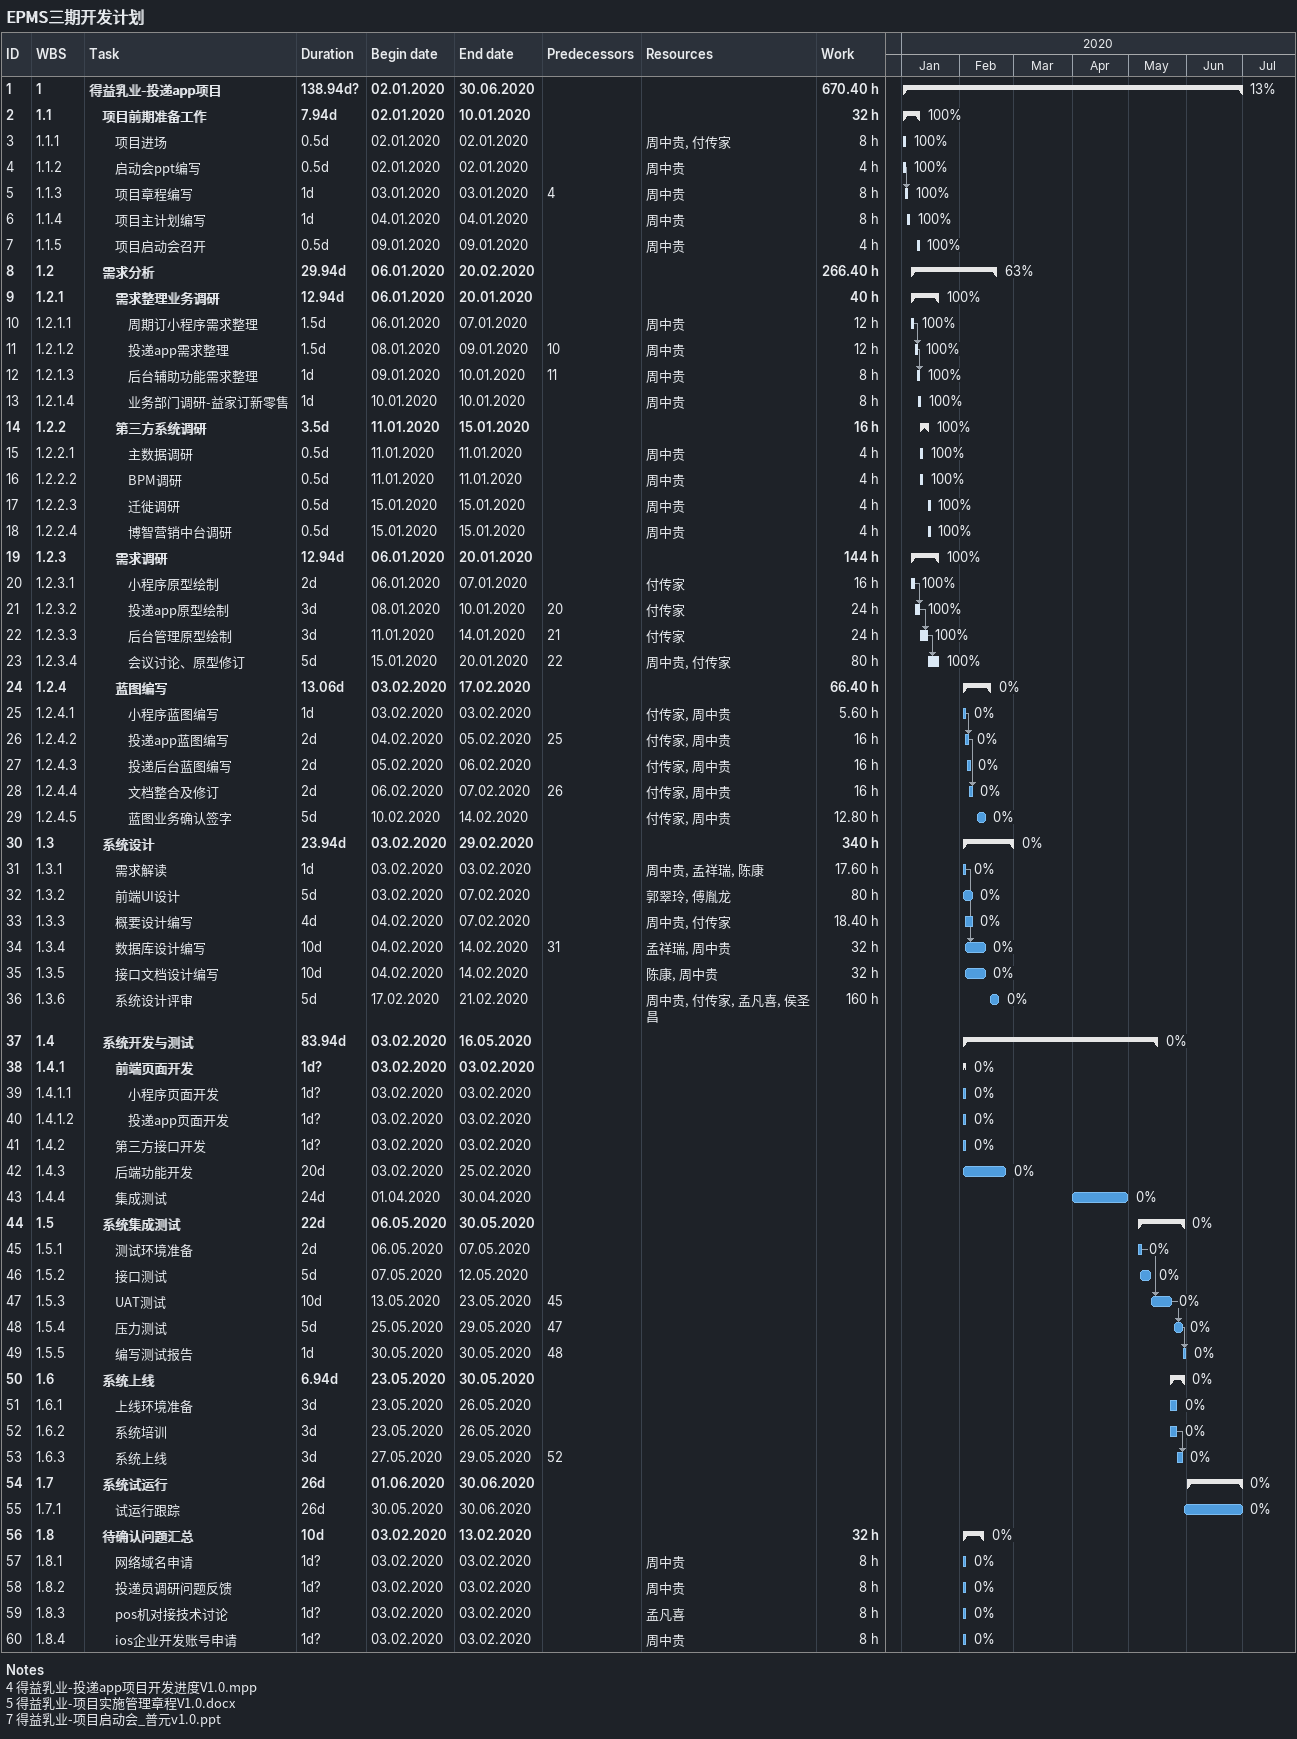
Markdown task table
EPMS三期开发计划

| ID | WBS | Task | Duration | Start | Finish | Predecessors | Resources | % complete | Work (h) |
|---|---|---|---|---|---|---|---|---|---|
| 1 | 1 | **得益乳业-投递app项目** | 138.94d? | 2020-01-02 | 2020-06-30 |  |  | 13 | 670.40 |
| 2 | 1.1 | **项目前期准备工作** | 7.94d | 2020-01-02 | 2020-01-10 |  |  | 100 | 32 |
| 3 | 1.1.1 | 项目进场 | 0.5d | 2020-01-02 | 2020-01-02 |  | 周中贵, 付传家 | 100 | 8 |
| 4 | 1.1.2 | 启动会ppt编写 | 0.5d | 2020-01-02 | 2020-01-02 |  | 周中贵 | 100 | 4 |
| 5 | 1.1.3 | 项目章程编写 | 1d | 2020-01-03 | 2020-01-03 | 4 | 周中贵 | 100 | 8 |
| 6 | 1.1.4 | 项目主计划编写 | 1d | 2020-01-04 | 2020-01-04 |  | 周中贵 | 100 | 8 |
| 7 | 1.1.5 | 项目启动会召开 | 0.5d | 2020-01-09 | 2020-01-09 |  | 周中贵 | 100 | 4 |
| 8 | 1.2 | **需求分析** | 29.94d | 2020-01-06 | 2020-02-20 |  |  | 63 | 266.40 |
| 9 | 1.2.1 | **需求整理业务调研** | 12.94d | 2020-01-06 | 2020-01-20 |  |  | 100 | 40 |
| 10 | 1.2.1.1 | 周期订小程序需求整理 | 1.5d | 2020-01-06 | 2020-01-07 |  | 周中贵 | 100 | 12 |
| 11 | 1.2.1.2 | 投递app需求整理 | 1.5d | 2020-01-08 | 2020-01-09 | 10 | 周中贵 | 100 | 12 |
| 12 | 1.2.1.3 | 后台辅助功能需求整理 | 1d | 2020-01-09 | 2020-01-10 | 11 | 周中贵 | 100 | 8 |
| 13 | 1.2.1.4 | 业务部门调研-益家订新零售 | 1d | 2020-01-10 | 2020-01-10 |  | 周中贵 | 100 | 8 |
| 14 | 1.2.2 | **第三方系统调研** | 3.5d | 2020-01-11 | 2020-01-15 |  |  | 100 | 16 |
| 15 | 1.2.2.1 | 主数据调研 | 0.5d | 2020-01-11 | 2020-01-11 |  | 周中贵 | 100 | 4 |
| 16 | 1.2.2.2 | BPM调研 | 0.5d | 2020-01-11 | 2020-01-11 |  | 周中贵 | 100 | 4 |
| 17 | 1.2.2.3 | 迁徙调研 | 0.5d | 2020-01-15 | 2020-01-15 |  | 周中贵 | 100 | 4 |
| 18 | 1.2.2.4 | 博智营销中台调研 | 0.5d | 2020-01-15 | 2020-01-15 |  | 周中贵 | 100 | 4 |
| 19 | 1.2.3 | **需求调研** | 12.94d | 2020-01-06 | 2020-01-20 |  |  | 100 | 144 |
| 20 | 1.2.3.1 | 小程序原型绘制 | 2d | 2020-01-06 | 2020-01-07 |  | 付传家 | 100 | 16 |
| 21 | 1.2.3.2 | 投递app原型绘制 | 3d | 2020-01-08 | 2020-01-10 | 20 | 付传家 | 100 | 24 |
| 22 | 1.2.3.3 | 后台管理原型绘制 | 3d | 2020-01-11 | 2020-01-14 | 21 | 付传家 | 100 | 24 |
| 23 | 1.2.3.4 | 会议讨论、原型修订 | 5d | 2020-01-15 | 2020-01-20 | 22 | 周中贵, 付传家 | 100 | 80 |
| 24 | 1.2.4 | **蓝图编写** | 13.06d | 2020-02-03 | 2020-02-17 |  |  | 0 | 66.40 |
| 25 | 1.2.4.1 | 小程序蓝图编写 | 1d | 2020-02-03 | 2020-02-03 |  | 付传家, 周中贵 | 0 | 5.60 |
| 26 | 1.2.4.2 | 投递app蓝图编写 | 2d | 2020-02-04 | 2020-02-05 | 25 | 付传家, 周中贵 | 0 | 16 |
| 27 | 1.2.4.3 | 投递后台蓝图编写 | 2d | 2020-02-05 | 2020-02-06 |  | 付传家, 周中贵 | 0 | 16 |
| 28 | 1.2.4.4 | 文档整合及修订 | 2d | 2020-02-06 | 2020-02-07 | 26 | 付传家, 周中贵 | 0 | 16 |
| 29 | 1.2.4.5 | 蓝图业务确认签字 | 5d | 2020-02-10 | 2020-02-14 |  | 付传家, 周中贵 | 0 | 12.80 |
| 30 | 1.3 | **系统设计** | 23.94d | 2020-02-03 | 2020-02-29 |  |  | 0 | 340 |
| 31 | 1.3.1 | 需求解读 | 1d | 2020-02-03 | 2020-02-03 |  | 周中贵, 孟祥瑞, 陈康 | 0 | 17.60 |
| 32 | 1.3.2 | 前端UI设计 | 5d | 2020-02-03 | 2020-02-07 |  | 郭翠玲, 傅胤龙 | 0 | 80 |
| 33 | 1.3.3 | 概要设计编写 | 4d | 2020-02-04 | 2020-02-07 |  | 周中贵, 付传家 | 0 | 18.40 |
| 34 | 1.3.4 | 数据库设计编写 | 10d | 2020-02-04 | 2020-02-14 | 31 | 孟祥瑞, 周中贵 | 0 | 32 |
| 35 | 1.3.5 | 接口文档设计编写 | 10d | 2020-02-04 | 2020-02-14 |  | 陈康, 周中贵 | 0 | 32 |
| 36 | 1.3.6 | 系统设计评审 | 5d | 2020-02-17 | 2020-02-21 |  | 周中贵, 付传家, 孟凡喜, 侯圣昌 | 0 | 160 |
| 37 | 1.4 | **系统开发与测试** | 83.94d | 2020-02-03 | 2020-05-16 |  |  | 0 |  |
| 38 | 1.4.1 | **前端页面开发** | 1d? | 2020-02-03 | 2020-02-03 |  |  | 0 |  |
| 39 | 1.4.1.1 | 小程序页面开发 | 1d? | 2020-02-03 | 2020-02-03 |  |  | 0 |  |
| 40 | 1.4.1.2 | 投递app页面开发 | 1d? | 2020-02-03 | 2020-02-03 |  |  | 0 |  |
| 41 | 1.4.2 | 第三方接口开发 | 1d? | 2020-02-03 | 2020-02-03 |  |  | 0 |  |
| 42 | 1.4.3 | 后端功能开发 | 20d | 2020-02-03 | 2020-02-25 |  |  | 0 |  |
| 43 | 1.4.4 | 集成测试 | 24d | 2020-04-01 | 2020-04-30 |  |  | 0 |  |
| 44 | 1.5 | **系统集成测试** | 22d | 2020-05-06 | 2020-05-30 |  |  | 0 |  |
| 45 | 1.5.1 | 测试环境准备 | 2d | 2020-05-06 | 2020-05-07 |  |  | 0 |  |
| 46 | 1.5.2 | 接口测试 | 5d | 2020-05-07 | 2020-05-12 |  |  | 0 |  |
| 47 | 1.5.3 | UAT测试 | 10d | 2020-05-13 | 2020-05-23 | 45 |  | 0 |  |
| 48 | 1.5.4 | 压力测试 | 5d | 2020-05-25 | 2020-05-29 | 47 |  | 0 |  |
| 49 | 1.5.5 | 编写测试报告 | 1d | 2020-05-30 | 2020-05-30 | 48 |  | 0 |  |
| 50 | 1.6 | **系统上线** | 6.94d | 2020-05-23 | 2020-05-30 |  |  | 0 |  |
| 51 | 1.6.1 | 上线环境准备 | 3d | 2020-05-23 | 2020-05-26 |  |  | 0 |  |
| 52 | 1.6.2 | 系统培训 | 3d | 2020-05-23 | 2020-05-26 |  |  | 0 |  |
| 53 | 1.6.3 | 系统上线 | 3d | 2020-05-27 | 2020-05-29 | 52 |  | 0 |  |
| 54 | 1.7 | **系统试运行** | 26d | 2020-06-01 | 2020-06-30 |  |  | 0 |  |
| 55 | 1.7.1 | 试运行跟踪 | 26d | 2020-05-30 | 2020-06-30 |  |  | 0 |  |
| 56 | 1.8 | **待确认问题汇总** | 10d | 2020-02-03 | 2020-02-13 |  |  | 0 | 32 |
| 57 | 1.8.1 | 网络域名申请 | 1d? | 2020-02-03 | 2020-02-03 |  | 周中贵 | 0 | 8 |
| 58 | 1.8.2 | 投递员调研问题反馈 | 1d? | 2020-02-03 | 2020-02-03 |  | 周中贵 | 0 | 8 |
| 59 | 1.8.3 | pos机对接技术讨论 | 1d? | 2020-02-03 | 2020-02-03 |  | 孟凡喜 | 0 | 8 |
| 60 | 1.8.4 | ios企业开发账号申请 | 1d? | 2020-02-03 | 2020-02-03 |  | 周中贵 | 0 | 8 |

Notes
- 4: 得益乳业-投递app项目开发进度V1.0.mpp
- 5: 得益乳业-项目实施管理章程V1.0.docx
- 7: 得益乳业-项目启动会_普元v1.0.ppt
